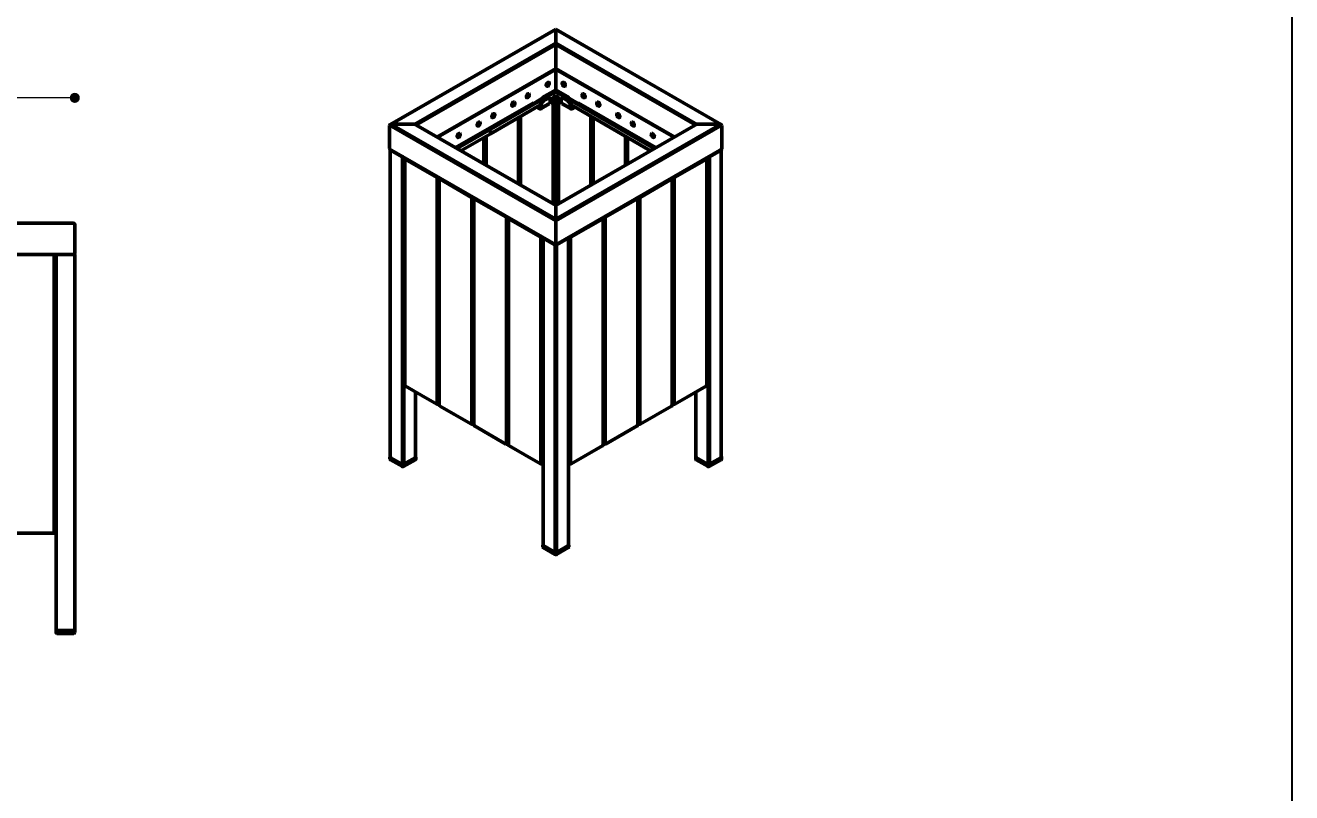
# Model space of a CAD drawing. Header units: millimetres. Extents: x 28427 to 31849, y 14632 to 18545.
# Drawn here: x 29828 to 31849, y 15856 to 17081 of the extents above; entities that cross this region are included whole.
import ezdxf

# ---------------------------------------------------------------- set-up
doc = ezdxf.new("R2010")
doc.units = ezdxf.units.MM
doc.header["$LTSCALE"] = 3
doc.layers.add('Krawędzie widoczneARTUR', color=7, linetype='Continuous', lineweight=50)
doc.layers.add('Widoczne krawędzie styczneARTUR', color=7, linetype='Continuous', lineweight=35)
doc.styles.get("Standard").update_dxf_attribs({"font": 'arial.ttf'})
doc.dimstyles.new('MATEUSZ', dxfattribs={"dimtxt": 35, "dimasz": 16, "dimexe": 0.18, "dimexo": 0.0625, "dimgap": 0.09, "dimtad": 0, "dimdec": 0, "dimdsep": 46, "dimtxsty": 'Standard', "dimblk": 'DOT', "dimcen": 0.09, "dimse1": 1, "dimse2": 1, "dimadec": 0, "dimazin": 0, "dimtfac": 1, "dimtdec": 0, "dimtofl": 0, "dimtmove": 0, "dimatfit": 3, "dimfxl": 0, "dimtolj": 1, "dimtzin": 0, "dimlwd": 9, "dimlwe": 9, "dimarcsym": 0})

# ---------------------------------------------------------------- blocks, each defined once
blk = doc.blocks.new('_Dot')
at = {"color": 0, "linetype": 'ByBlock', "lineweight": -2}
blk.add_line((-0.5, 0), (-1, 0), dxfattribs=at)
at = {"color": 0, "linetype": 'ByBlock', "const_width": 0.5}
blk.add_lwpolyline([(-0.25, 0, 1), (0.25, 0, 1)], format="xyb", close=True, dxfattribs=at)
blk = doc.blocks.new('*D15')
at = {"color": 0, "lineweight": 9}
for p, q in [((29547.9, 16965.6), (29680.5, 16965.6)), ((29890.9, 16965.6), (29758.3, 16965.6))]:
    blk.add_line(p, q, dxfattribs=at)
at = {"layer": 'Defpoints', "color": 0}
for p in [(29531.9, 16965.6), (29531.9, 16740.6), (29906.9, 16740.6)]:
    blk.add_point(p, dxfattribs=at)
at = {"color": 0, "lineweight": 9, "xscale": 16, "yscale": 16, "zscale": 16, "rotation": 180}
blk.add_blockref('_Dot', (29531.9, 16965.6), dxfattribs=at)
at = {"color": 0, "lineweight": 9, "xscale": 16, "yscale": 16, "zscale": 16}
blk.add_blockref('_Dot', (29906.9, 16965.6), dxfattribs=at)
at = {"color": 0, "insert": (29719.4, 16965.6), "char_height": 35, "attachment_point": 5}
blk.add_mtext('\\A1;375', dxfattribs=at)

msp = doc.modelspace()

# ---------------------------------------------------------------- linework, layer by layer
msp.add_lwpolyline([(28426.8, 18545.3), (31848.9, 18545.3), (31848.9, 14631.6), (28426.8, 14631.6)], close=True)
at = {"layer": 'Krawędzie widoczneARTUR'}
for p, q in [((30410.3, 16923), (30674.5, 17075.1)), ((30674.5, 17075.1), (30674.5, 17074.3)), ((30674.5, 17074.3), (30674.5, 17075.1)), ((30674.5, 17075.1), (30938.6, 16923)), ((30674.5, 17053.9), (30674.5, 17074.3)), ((30674.5, 17074.3), (30674.5, 17053.9)), ((30674.5, 17053.9), (30674.5, 17049.8)), ((30674.5, 17049.8), (30674.5, 17053.9)), ((30674.5, 17013), (30674.5, 17049.8)), ((30674.5, 17049.8), (30674.5, 17013)), ((30485.2, 16903.2), (30674.5, 17012.2)), ((30674.5, 17011), (30486.2, 16902.6)), ((30674.5, 17011), (30673.4, 17011.6)), ((30674.5, 17013), (30674.5, 17012.2)), ((30674.5, 17012.2), (30674.5, 17013)), ((30674.5, 17012.2), (30863.8, 16903.2)), ((30674.5, 17011), (30675.5, 17011.6)), ((30674.5, 16978.3), (30674.5, 17011)), ((30674.5, 17011), (30674.5, 16978.3)), ((30862.8, 16902.6), (30674.5, 17011)), ((30652.9, 16965.9), (30674.5, 16978.3)), ((30674.5, 16978.3), (30696, 16965.9)), ((30514.6, 16886.2), (30638.8, 16957.7)), ((30567.3, 16913.5), (30668.7, 16971.9)), ((30638.8, 16957.3), (30638.8, 16957.7)), ((30664.7, 16956.1), (30650.6, 16947.9)), ((30652.9, 16965.9), (30652.9, 16965.5)), ((30653.6, 16961.4), (30660.7, 16965.5)), ((30655, 16960.6), (30662.1, 16964.7)), ((30663.2, 16965.7), (30664.6, 16964.9)), ((30665.6, 16963.2), (30671.7, 16966.7)), ((30665.6, 16962.6), (30665.6, 16958.1)), ((30670.1, 16972.6), (30670.1, 16975.8)), ((30670.1, 16796.7), (30670.1, 16965.8)), ((30677.2, 16966.7), (30683.3, 16963.2)), ((30678.8, 16972.6), (30678.8, 16975.8)), ((30678.8, 16796.7), (30678.8, 16965.8)), ((30680.2, 16971.9), (30831.7, 16884.7)), ((30683.3, 16958.1), (30683.3, 16962.6)), ((30698.4, 16947.9), (30684.2, 16956.1)), ((30685.8, 16965.7), (30684.4, 16964.9)), ((30686.8, 16964.7), (30693.9, 16960.6)), ((30688.3, 16965.5), (30695.3, 16961.4)), ((30696, 16965.5), (30696, 16965.9)), ((30710.2, 16957.7), (30710.2, 16957.3)), ((30710.2, 16957.7), (30834.4, 16886.2)), ((30570.3, 16908.3), (30650.1, 16954.3)), ((30615, 16941), (30615, 16944)), ((30643.9, 16950.7), (30648.3, 16948.1)), ((30648.3, 16949.8), (30645.3, 16951.5)), ((30650.1, 16955.3), (30650.1, 16950.8)), ((30651.5, 16950), (30651.5, 16954.5)), ((30697.5, 16954.5), (30697.5, 16950)), ((30698.9, 16955.3), (30698.9, 16950.8)), ((30698.9, 16954.3), (30825.7, 16881.2)), ((30700.6, 16949.8), (30703.6, 16951.5)), ((30700.6, 16948.1), (30705.1, 16950.7)), ((30734, 16941), (30734, 16944)), ((30409.3, 16884.8), (30409.3, 16921.6)), ((30409.3, 16921.6), (30409.3, 16884.8)), ((30412.8, 16923.6), (30448.2, 16923.6)), ((30448.2, 16923.6), (30412.8, 16923.6)), ((30450.7, 16923), (30674.5, 16794.1)), ((30615, 16828.4), (30615, 16934)), ((30674.5, 16794.1), (30898.3, 16923)), ((30734, 16828.4), (30734, 16934)), ((30900.7, 16923.6), (30936.1, 16923.6)), ((30936.1, 16923.6), (30900.7, 16923.6)), ((30939.6, 16921.6), (30939.6, 16884.8)), ((30939.6, 16884.8), (30939.6, 16921.6)), ((30567.3, 16913.5), (30517.2, 16884.7)), ((30570.3, 16908.3), (30523.2, 16881.2)), ((30559.8, 16909.2), (30559.8, 16912.3)), ((30559.8, 16860.2), (30559.8, 16902.3)), ((30789.1, 16909.2), (30789.1, 16912.3)), ((30789.1, 16860.2), (30789.1, 16902.3)), ((30410.3, 16883.3), (30674.5, 16731.2)), ((30410.3, 16392.2), (30410.3, 16882.7)), ((30428.8, 16871.5), (30411.1, 16881.7)), ((30674.5, 16731.2), (30938.6, 16883.3)), ((30937.9, 16881.7), (30920.2, 16871.5)), ((30938.6, 16392.2), (30938.6, 16882.7)), ((30433.5, 16507.1), (30433.5, 16867.7)), ((30434.5, 16869.4), (30434.5, 16869.4)), ((30914.5, 16869.4), (30914.4, 16869.4)), ((30915.5, 16507.1), (30915.5, 16867.7)), ((30488.6, 16475.4), (30488.6, 16835.9)), ((30489.7, 16837.7), (30489.6, 16837.6)), ((30859.3, 16837.6), (30859.3, 16837.7)), ((30860.3, 16475.4), (30860.3, 16835.9)), ((30543.8, 16443.6), (30543.8, 16804.1)), ((30544.8, 16805.9), (30544.8, 16805.9)), ((30674.5, 16794.1), (30674.5, 16793.3)), ((30674.5, 16793.3), (30674.5, 16794.1)), ((30804.2, 16805.9), (30804.1, 16805.9)), ((30805.2, 16443.6), (30805.2, 16804.1)), ((30600, 16774.1), (30599.9, 16774.1)), ((30674.5, 16772.9), (30674.5, 16793.3)), ((30674.5, 16793.3), (30674.5, 16772.9)), ((30749, 16774.1), (30749, 16774.1)), ((29904.4, 16765.6), (29534.4, 16765.6)), ((29906.9, 16763.1), (29906.9, 16718.1)), ((29906.9, 16718.1), (29906.9, 16763.1)), ((30598.9, 16411.8), (30598.9, 16772.4)), ((30674.5, 16772.9), (30674.5, 16768.9)), ((30674.5, 16768.9), (30674.5, 16772.9)), ((30674.5, 16732.1), (30674.5, 16768.9)), ((30674.5, 16768.9), (30674.5, 16732.1)), ((30750, 16411.8), (30750, 16772.4)), ((30654.3, 16251.7), (30654.3, 16742.2)), ((30672.7, 16731.1), (30655, 16741.2)), ((30693.9, 16741.2), (30676.2, 16731.1)), ((30694.7, 16251.7), (30694.7, 16742.2)), ((29871.9, 16715.6), (29800.9, 16715.6)), ((29876.9, 16715.6), (29871.9, 16715.6)), ((29873.9, 16272.6), (29873.9, 16713.6)), ((29876.9, 16715.6), (29879.4, 16715.6)), ((29876.9, 16715.6), (29876.9, 16115.6)), ((29904.4, 16715.6), (29879.4, 16715.6)), ((29904.4, 16715.6), (29906.9, 16715.6)), ((29906.9, 16715.6), (29906.9, 16115.6)), ((30674.5, 16732.1), (30674.5, 16731.2)), ((30674.5, 16731.2), (30674.5, 16732.1)), ((29873.9, 16675.6), (29876.9, 16675.6)), ((29873.9, 16672.6), (29874.4, 16672.6)), ((29873.9, 16670.6), (29874.4, 16670.6)), ((30484.7, 16476.5), (30434.5, 16505.4)), ((30450.7, 16392.2), (30450.7, 16496)), ((30914.5, 16505.4), (30864.3, 16476.5)), ((30898.2, 16392.2), (30898.2, 16496)), ((30488.6, 16477.6), (30486.7, 16476.5)), ((30539.8, 16444.7), (30489.6, 16473.6)), ((30859.3, 16473.6), (30809.1, 16444.7)), ((30862.3, 16476.5), (30860.3, 16477.6)), ((30543.8, 16445.8), (30541.8, 16444.7)), ((30595, 16413), (30544.8, 16441.9)), ((30804.2, 16441.9), (30754, 16413)), ((30807.1, 16444.7), (30805.2, 16445.8)), ((30598.9, 16414.1), (30597, 16413)), ((30650.1, 16381.2), (30599.9, 16410.1)), ((30749, 16410.1), (30698.8, 16381.2)), ((30752, 16413), (30750, 16414.1)), ((30409.9, 16392.2), (30409.9, 16389.3)), ((30429.5, 16380.6), (30410.4, 16391.6)), ((30411.1, 16391.2), (30428.8, 16381)), ((30450.7, 16391.6), (30431.6, 16380.6)), ((30432.3, 16381), (30450, 16391.2)), ((30451.1, 16392.2), (30451.1, 16389.3)), ((30897.8, 16392.2), (30897.8, 16389.3)), ((30917.4, 16380.6), (30898.3, 16391.6)), ((30899, 16391.2), (30916.7, 16381)), ((30938.6, 16391.6), (30919.5, 16380.6)), ((30920.2, 16381), (30937.9, 16391.2)), ((30939, 16392.2), (30939, 16389.3)), ((30410.7, 16388), (30429.8, 16377)), ((30431.3, 16377), (30450.4, 16388)), ((30654.3, 16382.4), (30652.1, 16381.2)), ((30696.8, 16381.2), (30694.7, 16382.4)), ((30898.6, 16388), (30917.7, 16377)), ((30919.2, 16377), (30938.3, 16388)), ((29873.9, 16310.6), (29876.9, 16310.6)), ((29800.9, 16270.6), (29871.9, 16270.6)), ((29874.8, 16270.6), (29871.9, 16270.6)), ((29874.8, 16270.6), (29874.8, 16274.7)), ((29876.9, 16274.7), (29874.8, 16274.7)), ((30653.9, 16251.7), (30653.9, 16248.9)), ((30673.4, 16240.1), (30654.3, 16251.1)), ((30655, 16250.7), (30672.7, 16240.5)), ((30694.6, 16251.1), (30675.5, 16240.1)), ((30676.2, 16240.5), (30693.9, 16250.7)), ((30695.1, 16251.7), (30695.1, 16248.9)), ((30654.6, 16247.6), (30673.7, 16236.6)), ((30675.2, 16236.6), (30694.3, 16247.6)), ((29876.9, 16115.6), (29878.4, 16115.6)), ((29876.9, 16115.6), (29876.9, 16112.1)), ((29905.4, 16115.6), (29878.4, 16115.6)), ((29878.4, 16110.6), (29905.4, 16110.6)), ((29879.4, 16115.6), (29904.4, 16115.6)), ((29905.4, 16115.6), (29906.9, 16115.6)), ((29906.9, 16115.6), (29906.9, 16112.1))]:
    msp.add_line(p, q, dxfattribs=at)
for centre, radius, start, end in [((30435.5, 16867.7), 2, 119.936, 180), ((30913.5, 16867.7), 2, 0, 60.064), ((30490.6, 16835.9), 2, 119.936, 180), ((30858.3, 16835.9), 2, 0, 60.064), ((30545.8, 16804.1), 2, 119.936, 180), ((30803.2, 16804.1), 2, 0, 60.064), ((30600.9, 16772.4), 2, 119.936, 180), ((30748, 16772.4), 2, 0, 60.064), ((29904.4, 16763.1), 2.5, 0, 90), ((29904.4, 16763.1), 2.5, 0, 90), ((29871.9, 16713.6), 2, 0, 90), ((29904.4, 16718.1), 2.5, 270, 0), ((29904.4, 16718.1), 2.5, 270, 0), ((29874.4, 16675.1), 2.49, 270, 0), ((29874.4, 16675.1), 4.49, 270, 303.6808), ((30435.5, 16507.1), 2, 180, 240.064), ((30913.5, 16507.1), 2, 299.936, 0), ((30485.7, 16478.2), 2, 240.064, 299.936), ((30490.6, 16475.4), 2, 180, 240.064), ((30858.3, 16475.4), 2, 299.936, 0), ((30863.3, 16478.2), 2, 240.064, 299.936), ((30540.8, 16446.4), 2, 240.064, 299.936), ((30545.8, 16443.6), 2, 180, 240.064), ((30803.2, 16443.6), 2, 299.936, 0), ((30808.1, 16446.4), 2, 240.064, 299.936), ((30596, 16414.7), 2, 240.064, 299.936), ((30600.9, 16411.8), 2, 180, 240.064), ((30748, 16411.8), 2, 299.936, 0), ((30753, 16414.7), 2, 240.064, 299.936), ((30411.4, 16389.3), 1.5, 180, 240.064), ((30430.5, 16378.3), 1.5, 240.064, 299.936), ((30449.6, 16389.3), 1.5, 299.936, 0), ((30651.1, 16382.9), 2, 240.064, 299.936), ((30697.8, 16382.9), 2, 240.064, 299.936), ((30899.3, 16389.3), 1.5, 180, 240.064), ((30918.4, 16378.3), 1.5, 240.064, 299.936), ((30937.5, 16389.3), 1.5, 299.936, 0), ((29871.9, 16272.6), 2, 270, 0), ((29874.8, 16274.7), 2.63, 270, 324.0848), ((29874.8, 16274.7), 4.13, 270, 301.0468), ((30655.4, 16248.9), 1.5, 180, 240.064), ((30693.6, 16248.9), 1.5, 299.936, 0), ((30674.5, 16237.9), 1.5, 240.064, 299.936), ((29878.4, 16112.1), 1.5, 180, 270), ((29905.4, 16112.1), 1.5, 270, 0)]:
    msp.add_arc(centre, radius, start, end, dxfattribs=at)
for centre, major_axis, ratio, start_param, end_param in [((30674.5, 17013), (-2.5, 0), 0.575862, 1.211233, 1.93036), ((30660.3, 16988.1), (1.75, 3.03), 0.578093, 3.556693, 5.868085), ((30688.6, 16988.1), (1.75, -3.03), 0.578093, 3.556693, 5.868085), ((30605.2, 16956.4), (1.75, 3.03), 0.578093, 3.556693, 5.868085), ((30628.5, 16969.8), (1.75, 3.03), 0.578093, 3.556693, 5.868085), ((30640.5, 16956.3), (2.24, -3.89), 0.578093, 4.221, 4.830098), ((30640.5, 16956.3), (-1.24, 2.16), 0.578093, 0.787332, 1.784177), ((30653.6, 16957.3), (-2.5, -4.33), 0.578093, 3.925057, 5.495853), ((30655, 16956.5), (2.5, 4.33), 0.578093, 0.783464, 2.354261), ((30654.7, 16964.4), (-1.24, 2.16), 0.578093, 0.787332, 1.784177), ((30660.7, 16961.4), (2.5, 4.33), 0.578093, 0, 0.783464), ((30662.1, 16960.6), (2.5, 4.33), 0.578093, 5.495853, 7.06665), ((30662.5, 16960), (2.24, -3.89), 0.578093, 0, 0.787332), ((30686.8, 16960.6), (-2.5, 4.33), 0.578093, 5.499721, 7.070517), ((30686.5, 16960), (-2.24, -3.89), 0.578093, 5.495853, 6.283185), ((30688.3, 16961.4), (-2.5, 4.33), 0.578093, 5.499721, 6.283185), ((30693.9, 16956.5), (2.5, -4.33), 0.578093, 0.787332, 2.358128), ((30694.3, 16964.4), (1.24, 2.16), 0.578093, 4.499008, 5.495853), ((30695.3, 16957.3), (-2.5, 4.33), 0.578093, 3.928925, 5.499721), ((30708.4, 16956.3), (1.24, 2.16), 0.578093, 4.499008, 5.495853), ((30708.4, 16956.3), (2.24, 3.89), 0.578093, 4.59468, 5.203777), ((30720.4, 16969.8), (1.75, -3.03), 0.578093, 3.556693, 5.868085), ((30743.8, 16956.4), (1.75, -3.03), 0.578093, 3.556693, 5.868085), ((30573.4, 16938), (1.75, 3.03), 0.578093, 3.556693, 5.868085), ((30648.3, 16951.8), (1.24, -2.16), 0.578093, 5.499721, 7.070517), ((30648.3, 16951.8), (2.24, -3.89), 0.578093, 5.499721, 7.070517), ((30700.6, 16951.8), (-2.24, -3.89), 0.578093, 5.495853, 7.06665), ((30700.6, 16951.8), (-1.24, -2.16), 0.578093, 5.495853, 7.06665), ((30775.6, 16938), (1.75, -3.03), 0.578093, 3.556693, 5.868085), ((30412.8, 16921.6), (3.54, 0), 0.578093, 1.570796, 3.141593), ((30412.8, 16921.6), (3.54, 0), 0.578093, 1.570796, 3.141593), ((30448.2, 16921.6), (-3.54, 0), 0.578093, 3.928925, 4.712389), ((30448.2, 16921.6), (-3.54, 0), 0.578093, 3.928925, 4.712389), ((30550, 16924.6), (1.75, 3.03), 0.578093, 3.556693, 5.868085), ((30798.9, 16924.6), (1.75, -3.03), 0.578093, 3.556693, 5.868085), ((30900.7, 16921.6), (3.54, 0), 0.578093, 1.570796, 2.354261), ((30900.7, 16921.6), (3.54, 0), 0.578093, 1.570796, 2.354261), ((30936.1, 16921.6), (-3.54, 0), 0.578093, 3.141593, 4.712389), ((30936.1, 16921.6), (-3.54, 0), 0.578093, 3.141593, 4.712389), ((30518.2, 16906.3), (1.75, 3.03), 0.578093, 3.556693, 5.868085), ((30568.8, 16910.9), (1.5, -2.6), 0.578093, 0, 3.141593), ((30568.8, 16910.9), (-1.5, 2.6), 0.578093, 3.141593, 6.283185), ((30830.7, 16906.3), (1.75, -3.03), 0.578093, 3.556693, 5.868085), ((30412.8, 16884.8), (3.54, 0), 0.578093, 3.141593, 3.928925), ((30412.8, 16884.8), (3.54, 0), 0.578093, 3.141593, 3.928925), ((30412.8, 16882.7), (-2.5, 0), 0.575862, 5.923622, 7.068583), ((30936.1, 16882.7), (2.5, 0), 0.575862, 5.497787, 6.642749), ((30936.1, 16884.8), (-3.54, 0), 0.578093, 2.354261, 3.141593), ((30936.1, 16884.8), (-3.54, 0), 0.578093, 2.354261, 3.141593), ((30430.5, 16872.6), (-2.5, 0), 0.575862, 0.785398, 1.93036), ((30918.4, 16872.6), (-2.5, 0), 0.575862, 1.211233, 2.356194), ((30656.8, 16742.2), (-2.5, 0), 0.575862, 5.923622, 7.068583), ((30692.2, 16742.2), (2.5, 0), 0.575862, 5.497787, 6.642749), ((30674.5, 16732.1), (-2.5, 0), 0.575862, 0.785398, 2.356194), ((30411.4, 16392.2), (-1.5, 0), 0.575862, 5.521766, 7.068583), ((30412.8, 16392.2), (-2.5, 0), 0.575862, 0, 0.785398), ((30448.2, 16392.2), (2.5, 0), 0.575862, 5.497787, 6.283185), ((30449.6, 16392.2), (1.5, 0), 0.575862, 5.497787, 7.044604), ((30899.3, 16392.2), (-1.5, 0), 0.575862, 5.521766, 7.068583), ((30900.7, 16392.2), (-2.5, 0), 0.575862, 0, 0.785398), ((30936.1, 16392.2), (2.5, 0), 0.575862, 5.497787, 6.283185), ((30937.5, 16392.2), (1.5, 0), 0.575862, 5.497787, 7.044604), ((30430.5, 16382), (2.5, 0), 0.575862, 3.926991, 5.497787), ((30430.5, 16381.2), (-1.5, 0), 0.575862, 0.785398, 2.356194), ((30918.4, 16382), (2.5, 0), 0.575862, 3.926991, 5.497787), ((30918.4, 16381.2), (-1.5, 0), 0.575862, 0.785398, 2.356194), ((30655.4, 16251.7), (-1.5, 0), 0.575862, 5.521766, 7.068583), ((30656.8, 16251.7), (-2.5, 0), 0.575862, 0, 0.785398), ((30692.2, 16251.7), (2.5, 0), 0.575862, 5.497787, 6.283185), ((30693.6, 16251.7), (1.5, 0), 0.575862, 5.497787, 7.044604), ((30674.5, 16241.5), (2.5, 0), 0.575862, 3.926991, 5.497787), ((30674.5, 16240.7), (-1.5, 0), 0.575862, 0.785398, 2.356194)]:
    msp.add_ellipse(centre, major_axis=major_axis, ratio=ratio, start_param=start_param, end_param=end_param, dxfattribs=at)
for centre, major_axis in [((30661.7, 16987.3), (1.75, 3.03)), ((30687.2, 16987.3), (-1.75, 3.03)), ((30606.6, 16955.6), (1.75, 3.03)), ((30629.9, 16969), (1.75, 3.03)), ((30719, 16969), (-1.75, 3.03)), ((30742.4, 16955.6), (-1.75, 3.03)), ((30574.8, 16937.2), (1.75, 3.03)), ((30774.2, 16937.2), (-1.75, 3.03)), ((30551.4, 16923.8), (1.75, 3.03)), ((30797.5, 16923.8), (-1.75, 3.03)), ((30519.6, 16905.5), (1.75, 3.03)), ((30829.3, 16905.5), (-1.75, 3.03))]:
    msp.add_ellipse(centre, major_axis=major_axis, ratio=0.578093, dxfattribs=at)
for points, knots in [([(30668.7, 16971.9), (30669.4, 16972.3), (30670.1, 16972.6), (30671.7, 16973.1), (30672.5, 16973.2), (30674.1, 16973.4), (30674.9, 16973.4), (30676.5, 16973.2), (30677.3, 16973.1), (30678.8, 16972.6), (30679.5, 16972.3), (30680.2, 16971.9)], [3.141593, 3.141593, 3.141593, 3.141593, 3.455752, 3.455752, 3.769911, 3.769911, 4.08407, 4.08407, 4.39823, 4.39823, 4.712389, 4.712389, 4.712389, 4.712389]), ([(30671.7, 16966.7), (30671.9, 16966.8), (30672, 16966.9), (30672.5, 16967.1), (30672.7, 16967.1), (30673.3, 16967.3), (30673.6, 16967.3), (30674.3, 16967.4), (30674.7, 16967.4), (30675.4, 16967.3), (30675.7, 16967.3), (30676.3, 16967.1), (30676.6, 16967), (30677, 16966.9), (30677.1, 16966.8), (30677.2, 16966.7)], [3.141593, 3.141593, 3.141593, 3.141593, 3.348086, 3.348086, 3.571469, 3.571469, 3.810543, 3.810543, 4.058589, 4.058589, 4.306335, 4.306335, 4.544036, 4.544036, 4.712389, 4.712389, 4.712389, 4.712389])]:
    msp.add_open_spline(points, degree=3, knots=knots, dxfattribs=at)
at = {"layer": 'Widoczne krawędzie styczneARTUR'}
for p, q in [((30674.5, 17074.3), (30412.8, 16923.6)), ((30936.1, 16923.6), (30674.5, 17074.3)), ((30674.5, 17053.9), (30448.2, 16923.6)), ((30452.5, 16922), (30674.5, 17049.8)), ((30900.7, 16923.6), (30674.5, 17053.9)), ((30674.5, 17049.8), (30896.5, 16922)), ((30674.5, 17013), (30484.4, 16903.6)), ((30864.5, 16903.6), (30674.5, 17013)), ((30672.7, 16977.3), (30672.7, 16973.2)), ((30676.2, 16977.3), (30676.2, 16973.2)), ((30638.4, 16957.5), (30638.8, 16957.3)), ((30638.8, 16957.3), (30652.9, 16965.5)), ((30651.5, 16950), (30665.6, 16958.1)), ((30655, 16960.6), (30653.6, 16961.4)), ((30660.7, 16965.5), (30662.1, 16964.7)), ((30669.5, 16975.4), (30669.5, 16972.3)), ((30669.5, 16965.5), (30669.5, 16797)), ((30672.7, 16967.1), (30672.7, 16795.2)), ((30676.2, 16967.1), (30676.2, 16795.2)), ((30679.4, 16972.3), (30679.4, 16975.4)), ((30679.4, 16797), (30679.4, 16965.5)), ((30683.3, 16958.1), (30697.5, 16950)), ((30686.8, 16964.7), (30688.3, 16965.5)), ((30695.3, 16961.4), (30693.9, 16960.6)), ((30696, 16965.5), (30710.2, 16957.3)), ((30710.2, 16957.3), (30710.5, 16957.5)), ((30614.4, 16943.7), (30614.4, 16940.6)), ((30616.5, 16944.9), (30616.5, 16941.9)), ((30619.3, 16943.5), (30619.3, 16946.5)), ((30619.3, 16825.9), (30619.3, 16936.6)), ((30648.3, 16949.8), (30650.1, 16950.8)), ((30648.3, 16948.1), (30648.3, 16949.8)), ((30650.1, 16955.3), (30651.5, 16954.5)), ((30650.1, 16950.8), (30651.5, 16950)), ((30697.5, 16954.5), (30698.9, 16955.3)), ((30697.5, 16950), (30698.9, 16950.8)), ((30698.9, 16950.8), (30700.6, 16949.8)), ((30700.6, 16949.8), (30700.6, 16948.1)), ((30729.6, 16946.5), (30729.6, 16943.5)), ((30729.6, 16936.6), (30729.6, 16825.9)), ((30732.5, 16941.9), (30732.5, 16944.9)), ((30734.6, 16940.6), (30734.6, 16943.7)), ((30674.5, 16768.9), (30409.3, 16921.6)), ((30674.5, 16772.9), (30412.8, 16923.6)), ((30674.5, 16793.3), (30448.2, 16923.6)), ((30614.4, 16933.7), (30614.4, 16828.8)), ((30616.5, 16934.9), (30616.5, 16827.5)), ((30936.1, 16923.6), (30674.5, 16772.9)), ((30900.7, 16923.6), (30674.5, 16793.3)), ((30939.6, 16921.6), (30674.5, 16768.9)), ((30732.5, 16827.5), (30732.5, 16934.9)), ((30734.6, 16828.8), (30734.6, 16933.7)), ((30559.2, 16911.9), (30559.2, 16908.9)), ((30559.2, 16901.9), (30559.2, 16860.5)), ((30561.3, 16913.1), (30561.3, 16910.1)), ((30561.3, 16903.2), (30561.3, 16859.3)), ((30564.2, 16911.7), (30564.2, 16914.8)), ((30564.2, 16857.7), (30564.2, 16904.8)), ((30784.8, 16914.8), (30784.8, 16911.7)), ((30784.8, 16904.8), (30784.8, 16857.7)), ((30787.6, 16910.1), (30787.6, 16913.1)), ((30787.6, 16859.3), (30787.6, 16903.2)), ((30789.7, 16908.9), (30789.7, 16911.9)), ((30789.7, 16860.5), (30789.7, 16901.9)), ((30674.5, 16732.1), (30409.3, 16884.8)), ((30411.1, 16391.2), (30411.1, 16881.7)), ((30939.6, 16884.8), (30674.5, 16732.1)), ((30937.9, 16881.7), (30937.9, 16391.2)), ((30428.8, 16871.5), (30428.8, 16381)), ((30432.3, 16870.7), (30432.3, 16381)), ((30434.1, 16506.3), (30434.1, 16866.8)), ((30434.1, 16866.8), (30484.3, 16837.9)), ((30864.7, 16837.9), (30914.9, 16866.8)), ((30914.9, 16866.8), (30914.9, 16506.3)), ((30916.7, 16870.7), (30916.7, 16381)), ((30920.2, 16871.5), (30920.2, 16381)), ((30484.3, 16837.9), (30484.3, 16477.4)), ((30487.1, 16837.9), (30488.1, 16838.5)), ((30487.1, 16477.4), (30487.1, 16837.9)), ((30489.2, 16474.5), (30489.2, 16835.1)), ((30489.2, 16835.1), (30539.4, 16806.2)), ((30809.5, 16806.2), (30859.7, 16835.1)), ((30859.7, 16835.1), (30859.7, 16474.5)), ((30860.8, 16838.5), (30861.9, 16837.9)), ((30861.9, 16837.9), (30861.9, 16477.4)), ((30864.7, 16477.4), (30864.7, 16837.9)), ((30539.4, 16806.2), (30539.4, 16445.6)), ((30542.2, 16806.2), (30543.3, 16806.8)), ((30542.2, 16445.6), (30542.2, 16806.2)), ((30544.4, 16442.8), (30544.4, 16803.3)), ((30544.4, 16803.3), (30594.6, 16774.4)), ((30754.4, 16774.4), (30804.6, 16803.3)), ((30804.6, 16803.3), (30804.6, 16442.8)), ((30805.7, 16806.8), (30806.7, 16806.2)), ((30806.7, 16806.2), (30806.7, 16445.6)), ((30809.5, 16445.6), (30809.5, 16806.2)), ((30594.6, 16774.4), (30594.6, 16413.9)), ((30597.4, 16774.4), (30598.4, 16775)), ((30597.4, 16413.9), (30597.4, 16774.4)), ((30750.5, 16775), (30751.5, 16774.4)), ((30751.5, 16774.4), (30751.5, 16413.9)), ((30754.4, 16413.9), (30754.4, 16774.4)), ((30599.5, 16411), (30599.5, 16771.6)), ((30599.5, 16771.6), (30649.7, 16742.6)), ((30699.2, 16742.6), (30749.4, 16771.6)), ((30749.4, 16771.6), (30749.4, 16411)), ((30649.7, 16742.6), (30649.7, 16382.1)), ((30652.6, 16742.6), (30653.6, 16743.3)), ((30652.6, 16382.1), (30652.6, 16742.6)), ((30655, 16250.7), (30655, 16741.2)), ((30693.9, 16741.2), (30693.9, 16250.7)), ((30695.3, 16743.3), (30696.4, 16742.6)), ((30696.4, 16742.6), (30696.4, 16382.1)), ((30699.2, 16382.1), (30699.2, 16742.6)), ((30672.7, 16731.1), (30672.7, 16240.5)), ((30676.2, 16731.1), (30676.2, 16240.5)), ((30484.3, 16477.4), (30434.1, 16506.3)), ((30450, 16496.5), (30450, 16391.2)), ((30914.9, 16506.3), (30864.7, 16477.4)), ((30899, 16391.2), (30899, 16496.5)), ((30488.6, 16478.3), (30487.1, 16477.4)), ((30539.4, 16445.6), (30489.2, 16474.5)), ((30859.7, 16474.5), (30809.5, 16445.6)), ((30861.9, 16477.4), (30860.3, 16478.3)), ((30543.8, 16446.5), (30542.2, 16445.6)), ((30594.6, 16413.9), (30544.4, 16442.8)), ((30804.6, 16442.8), (30754.4, 16413.9)), ((30806.7, 16445.6), (30805.2, 16446.5)), ((30598.9, 16414.8), (30597.4, 16413.9)), ((30649.7, 16382.1), (30599.5, 16411)), ((30749.4, 16411), (30699.2, 16382.1)), ((30751.5, 16413.9), (30750, 16414.8)), ((30410.4, 16391.6), (30410.4, 16388.7)), ((30450.7, 16391.6), (30450.7, 16388.7)), ((30898.3, 16391.6), (30898.3, 16388.7)), ((30938.6, 16391.6), (30938.6, 16388.7)), ((30429.5, 16377.7), (30410.4, 16388.7)), ((30429.5, 16380.6), (30429.5, 16377.7)), ((30450.7, 16388.7), (30431.6, 16377.7)), ((30431.6, 16380.6), (30431.6, 16377.7)), ((30654.3, 16383.1), (30652.6, 16382.1)), ((30696.4, 16382.1), (30694.7, 16383.1)), ((30917.4, 16377.7), (30898.3, 16388.7)), ((30917.4, 16380.6), (30917.4, 16377.7)), ((30938.6, 16388.7), (30919.5, 16377.7)), ((30919.5, 16380.6), (30919.5, 16377.7)), ((30654.3, 16251.1), (30654.3, 16248.2)), ((30694.6, 16251.1), (30694.6, 16248.2)), ((30673.4, 16237.3), (30654.3, 16248.2)), ((30673.4, 16240.1), (30673.4, 16237.3)), ((30694.6, 16248.2), (30675.5, 16237.3)), ((30675.5, 16240.1), (30675.5, 16237.3))]:
    msp.add_line(p, q, dxfattribs=at)
for centre, major_axis, ratio, start_param, end_param in [((30670.2, 16969.3), (1.5, -2.6), 0.578093, 0, 3.141593), ((30678.7, 16969.3), (-1.5, -2.6), 0.578093, 3.141593, 6.283185), ((30435.5, 16867.7), (-2, 0), 0.575862, 0, 0.785398), ((30435.5, 16867.7), (1, 1.73), 0.578093, 1.023362, 2.354261), ((30435.5, 16867.7), (-1, 1.73), 0.578093, 6.245327, 6.283185), ((30913.5, 16867.7), (1, -1.73), 0.578093, 0.787332, 2.118231), ((30913.5, 16867.7), (1, 1.73), 0.578093, 0, 0.037858), ((30913.5, 16867.7), (2, 0), 0.575862, 5.497787, 6.283185), ((30485.7, 16838.7), (-1, -1.73), 0.578093, 4.164955, 5.495853), ((30485.7, 16838.7), (2, 0), 0.575862, 3.926991, 5.497787), ((30485.7, 16838.7), (-1, 1.73), 0.578093, 3.928925, 4.754114), ((30490.6, 16835.9), (-2, 0), 0.575862, 0, 0.785398), ((30490.6, 16835.9), (1, 1.73), 0.578093, 1.023362, 2.354261), ((30490.6, 16835.9), (-1, 1.73), 0.578093, 6.245327, 6.283185), ((30858.3, 16835.9), (1, -1.73), 0.578093, 0.787332, 2.118231), ((30858.3, 16835.9), (1, 1.73), 0.578093, 0, 0.037858), ((30858.3, 16835.9), (2, 0), 0.575862, 5.497787, 6.283185), ((30863.3, 16838.7), (-1, -1.73), 0.578093, 4.670664, 5.495853), ((30863.3, 16838.7), (2, 0), 0.575862, 3.926991, 5.497787), ((30863.3, 16838.7), (-1, 1.73), 0.578093, 3.928925, 5.259823), ((30540.8, 16807), (-1, -1.73), 0.578093, 4.164955, 5.495853), ((30540.8, 16807), (2, 0), 0.575862, 3.926991, 5.497787), ((30540.8, 16807), (-1, 1.73), 0.578093, 3.928925, 4.754114), ((30545.8, 16804.1), (-2, 0), 0.575862, 0, 0.785398), ((30545.8, 16804.1), (1, 1.73), 0.578093, 1.023362, 2.354261), ((30545.8, 16804.1), (-1, 1.73), 0.578093, 6.245327, 6.283185), ((30803.2, 16804.1), (1, -1.73), 0.578093, 0.787332, 2.118231), ((30803.2, 16804.1), (1, 1.73), 0.578093, 0, 0.037858), ((30803.2, 16804.1), (2, 0), 0.575862, 5.497787, 6.283185), ((30808.1, 16807), (-1, -1.73), 0.578093, 4.670664, 5.495853), ((30808.1, 16807), (2, 0), 0.575862, 3.926991, 5.497787), ((30808.1, 16807), (-1, 1.73), 0.578093, 3.928925, 5.259823), ((30596, 16775.2), (-1, -1.73), 0.578093, 4.164955, 5.495853), ((30596, 16775.2), (2, 0), 0.575862, 3.926991, 5.497787), ((30596, 16775.2), (-1, 1.73), 0.578093, 3.928925, 4.754114), ((30600.9, 16772.4), (-1, 1.73), 0.578093, 6.245327, 6.283185), ((30748, 16772.4), (1, 1.73), 0.578093, 0, 0.037858), ((30753, 16775.2), (-1, -1.73), 0.578093, 4.670664, 5.495853), ((30753, 16775.2), (2, 0), 0.575862, 3.926991, 5.497787), ((30753, 16775.2), (-1, 1.73), 0.578093, 3.928925, 5.259823), ((30600.9, 16772.4), (-2, 0), 0.575862, 0, 0.785398), ((30600.9, 16772.4), (1, 1.73), 0.578093, 1.023362, 2.354261), ((30748, 16772.4), (1, -1.73), 0.578093, 0.787332, 2.118231), ((30748, 16772.4), (2, 0), 0.575862, 5.497787, 6.283185), ((30651.1, 16743.5), (-1, -1.73), 0.578093, 4.164955, 5.495853), ((30651.1, 16743.5), (2, 0), 0.575862, 3.926991, 5.497787), ((30651.1, 16743.5), (-1, 1.73), 0.578093, 3.928925, 4.754114), ((30697.8, 16743.5), (-1, -1.73), 0.578093, 4.670664, 5.495853), ((30697.8, 16743.5), (2, 0), 0.575862, 3.926991, 5.497787), ((30697.8, 16743.5), (-1, 1.73), 0.578093, 3.928925, 5.259823), ((30435.5, 16507.1), (-2, 0), 0.575862, 0, 0.785398), ((30435.5, 16507.1), (-1, -1.73), 0.578093, 5.495853, 6.283185), ((30913.5, 16507.1), (1, -1.73), 0.578093, 0, 0.787332), ((30913.5, 16507.1), (2, 0), 0.575862, 5.497787, 6.283185), ((30485.7, 16478.2), (-2, 0), 0.575862, 0.785398, 2.356194), ((30485.7, 16478.2), (-1, -1.73), 0.578093, 5.495853, 6.283185), ((30485.7, 16478.2), (1, -1.73), 0.578093, 0, 0.787332), ((30490.6, 16475.4), (-2, 0), 0.575862, 0, 0.785398), ((30490.6, 16475.4), (-1, -1.73), 0.578093, 5.495853, 6.283185), ((30858.3, 16475.4), (1, -1.73), 0.578093, 0, 0.787332), ((30858.3, 16475.4), (2, 0), 0.575862, 5.497787, 6.283185), ((30863.3, 16478.2), (-1, -1.73), 0.578093, 5.495853, 6.283185), ((30863.3, 16478.2), (-2, 0), 0.575862, 0.785398, 2.356194), ((30863.3, 16478.2), (1, -1.73), 0.578093, 0, 0.787332), ((30540.8, 16446.4), (-2, 0), 0.575862, 0.785398, 2.356194), ((30540.8, 16446.4), (-1, -1.73), 0.578093, 5.495853, 6.283185), ((30540.8, 16446.4), (1, -1.73), 0.578093, 0, 0.787332), ((30545.8, 16443.6), (-2, 0), 0.575862, 0, 0.785398), ((30545.8, 16443.6), (-1, -1.73), 0.578093, 5.495853, 6.283185), ((30803.2, 16443.6), (1, -1.73), 0.578093, 0, 0.787332), ((30803.2, 16443.6), (2, 0), 0.575862, 5.497787, 6.283185), ((30808.1, 16446.4), (-1, -1.73), 0.578093, 5.495853, 6.283185), ((30808.1, 16446.4), (-2, 0), 0.575862, 0.785398, 2.356194), ((30808.1, 16446.4), (1, -1.73), 0.578093, 0, 0.787332), ((30596, 16414.7), (-2, 0), 0.575862, 0.785398, 2.356194), ((30596, 16414.7), (-1, -1.73), 0.578093, 5.495853, 6.283185), ((30596, 16414.7), (1, -1.73), 0.578093, 0, 0.787332), ((30600.9, 16411.8), (-2, 0), 0.575862, 0, 0.785398), ((30600.9, 16411.8), (-1, -1.73), 0.578093, 5.495853, 6.283185), ((30748, 16411.8), (1, -1.73), 0.578093, 0, 0.787332), ((30748, 16411.8), (2, 0), 0.575862, 5.497787, 6.283185), ((30753, 16414.7), (-1, -1.73), 0.578093, 5.495853, 6.283185), ((30753, 16414.7), (-2, 0), 0.575862, 0.785398, 2.356194), ((30753, 16414.7), (1, -1.73), 0.578093, 0, 0.787332), ((30411.4, 16389.3), (-1.5, 0), 0.575862, 0, 0.785398), ((30411.4, 16389.3), (-0.75, -1.3), 0.578093, 5.495853, 6.283185), ((30430.5, 16378.3), (-0.75, -1.3), 0.578093, 5.495853, 6.283185), ((30430.5, 16378.3), (-1.5, 0), 0.575862, 0.785398, 2.356194), ((30430.5, 16378.3), (0.75, -1.3), 0.578093, 0, 0.787332), ((30449.6, 16389.3), (0.75, -1.3), 0.578093, 0, 0.787332), ((30449.6, 16389.3), (1.5, 0), 0.575862, 5.497787, 6.283185), ((30651.1, 16382.9), (-2, 0), 0.575862, 0.785398, 2.356194), ((30651.1, 16382.9), (-1, -1.73), 0.578093, 5.495853, 6.283185), ((30651.1, 16382.9), (1, -1.73), 0.578093, 0, 0.787332), ((30697.8, 16382.9), (-1, -1.73), 0.578093, 5.495853, 6.283185), ((30697.8, 16382.9), (-2, 0), 0.575862, 0.785398, 2.356194), ((30697.8, 16382.9), (1, -1.73), 0.578093, 0, 0.787332), ((30899.3, 16389.3), (-1.5, 0), 0.575862, 0, 0.785398), ((30899.3, 16389.3), (-0.75, -1.3), 0.578093, 5.495853, 6.283185), ((30918.4, 16378.3), (-0.75, -1.3), 0.578093, 5.495853, 6.283185), ((30918.4, 16378.3), (-1.5, 0), 0.575862, 0.785398, 2.356194), ((30918.4, 16378.3), (0.75, -1.3), 0.578093, 0, 0.787332), ((30937.5, 16389.3), (0.75, -1.3), 0.578093, 0, 0.787332), ((30937.5, 16389.3), (1.5, 0), 0.575862, 5.497787, 6.283185), ((30655.4, 16248.9), (-1.5, 0), 0.575862, 0, 0.785398), ((30693.6, 16248.9), (1.5, 0), 0.575862, 5.497787, 6.283185), ((30655.4, 16248.9), (-0.75, -1.3), 0.578093, 5.495853, 6.283185), ((30674.5, 16237.9), (-0.75, -1.3), 0.578093, 5.495853, 6.283185), ((30674.5, 16237.9), (-1.5, 0), 0.575862, 0.785398, 2.356194), ((30674.5, 16237.9), (0.75, -1.3), 0.578093, 0, 0.787332), ((30693.6, 16248.9), (0.75, -1.3), 0.578093, 0, 0.787332)]:
    msp.add_ellipse(centre, major_axis=major_axis, ratio=ratio, start_param=start_param, end_param=end_param, dxfattribs=at)

# ---------------------------------------------------------------- dimensions: what is measured, and where the dimension line sits
dim = msp.add_linear_dim(base=(29531.9, 16965.6), p1=(29906.9, 16740.6), p2=(29531.9, 16740.6), dimstyle='MATEUSZ')
dim.commit()
dim.dimension.update_dxf_attribs({"geometry": '*D15', "text_midpoint": (29719.4, 16965.6)})

doc.saveas('drawing.dxf')
